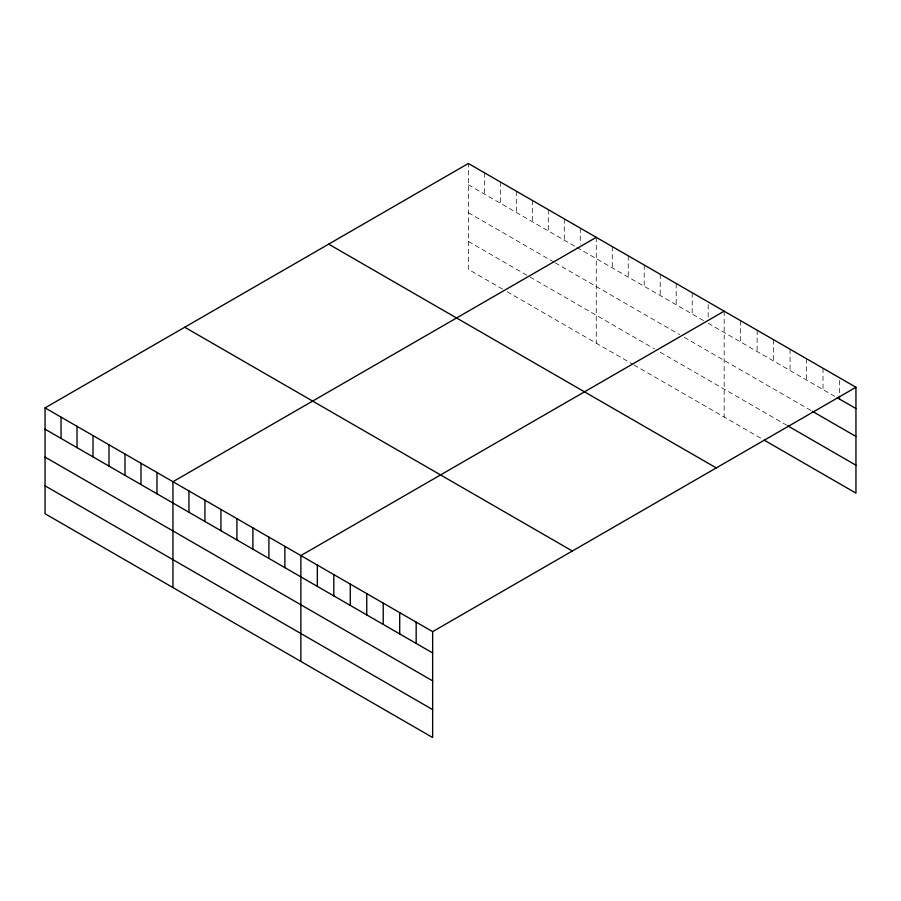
<?xml version="1.0" encoding="UTF-8"?>
<svg xmlns="http://www.w3.org/2000/svg" width="901" height="901" viewBox="0 0 901 901"><rect width="100%" height="100%" fill="white"/><g stroke="black" fill="none" stroke-linecap="round" stroke-linejoin="round"><path stroke-width="0.68" stroke-dasharray="4.5 3.38" d="M468.351 184.784L575.705 246.761M576.843 247.426L703.613 320.61M708.175 323.245L834.765 396.339M468.351 212.692L554.002 262.135M555.151 262.799L679.624 334.665M684.197 337.301L811.238 410.653M468.351 241.434L528.876 276.382M530.025 277.046L654.509 348.912M660.219 352.212L786.528 425.137M502.612 289.12L468.351 269.343L468.351 163.486M507.184 291.755L632.806 364.286M633.944 364.95L763.001 439.451M839.473 380.413L839.473 393.726M823.007 368.25L823.007 389.536M806.53 358.733L806.53 380.031M790.053 349.228L790.053 370.525M773.587 339.711L773.587 361.008M757.11 330.205L757.11 351.503M740.645 320.688L740.645 341.986M724.167 311.183L724.167 417.039M708.175 304.617L708.175 317.918M692.193 292.724L692.193 314.021M676.2 283.488L676.2 304.786M660.219 274.264L660.219 295.551M644.226 265.029L644.226 286.327M628.234 255.794L628.234 277.091M612.252 246.57L612.252 267.867M596.259 237.335L596.259 343.191M580.267 228.111L580.267 244.081M564.285 218.875L564.285 240.173M548.292 209.64L548.292 230.938M532.311 200.416L532.311 221.714M516.318 191.181L516.318 212.478M500.325 181.957L500.325 203.243M484.344 172.722L484.344 194.019"/><path stroke-width="1.35" d="M45.05 407.883L432.649 631.657L432.649 737.514L45.05 513.728L45.05 407.883L468.351 163.486L855.95 387.272L855.95 493.117L764.172 440.127M596.259 237.335L172.958 481.731L172.958 587.576M724.167 311.183L300.866 555.579L300.866 661.424M432.649 631.657L855.95 387.272M837.119 397.69L855.95 408.558M812.409 411.329L855.95 436.467M787.711 425.813L855.95 465.22M328.662 244.137L716.261 467.912M184.739 327.232L572.338 551.007M45.05 429.18L432.649 652.955M45.05 457.077L432.649 680.863M45.05 485.83L432.649 709.605M839.473 396.395L839.473 399.053M416.172 622.152L416.172 643.449M399.706 612.635L399.706 633.932M383.229 603.129L383.229 624.427M366.752 593.613L366.752 614.91M350.286 584.107L350.286 605.404M333.809 574.59L333.809 595.888M317.332 565.085L317.332 586.382M284.874 546.344L284.874 567.641M268.892 537.109L268.892 558.406M252.899 527.885L252.899 549.182M236.907 518.649L236.907 539.947M220.925 509.425L220.925 530.712M204.932 500.19L204.932 521.488M188.94 490.955L188.94 512.252M156.965 472.496L156.965 493.793M140.984 463.272L140.984 484.558M124.991 454.036L124.991 475.334M108.998 444.801L108.998 466.099M93.017 435.577L93.017 456.875M77.024 426.342L77.024 447.639M61.043 417.118L61.043 438.404"/></g></svg>
